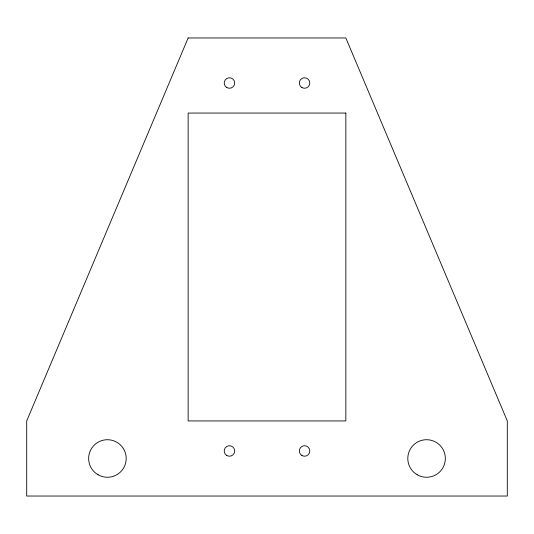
<?xml version="1.0" encoding="UTF-8"?>
<svg xmlns="http://www.w3.org/2000/svg" width="534" height="534" viewBox="0 0 534 534"><rect width="100%" height="100%" fill="white"/><g stroke="black" fill="none" stroke-linecap="round" stroke-linejoin="round"><path stroke-width="0.8" d="M188.148 37.967L26.7 420.939L26.7 496.033L507.3 496.033L507.3 420.939L345.845 37.967L188.148 37.967M345.845 113.061L188.148 113.061L188.148 420.939L345.845 420.939L345.845 113.061M301.917 87.569A5.26 5.26 0 0 0 309.8 83.024A5.26 5.26 0 0 0 301.917 78.471A5.26 5.26 0 0 0 301.917 87.569M226.823 87.569A5.26 5.26 0 0 0 234.706 83.024A5.26 5.26 0 0 0 226.823 78.471A5.26 5.26 0 0 0 226.823 87.569M226.823 455.529A5.26 5.26 0 0 0 234.706 450.976A5.26 5.26 0 0 0 226.823 446.431A5.26 5.26 0 0 0 226.823 455.529M301.917 455.529A5.26 5.26 0 0 0 309.8 450.976A5.26 5.26 0 0 0 301.917 446.431A5.26 5.26 0 0 0 301.917 455.529M98.036 474.746A18.77 18.77 0 0 0 126.198 458.492A18.77 18.77 0 0 0 98.036 442.232A18.77 18.77 0 0 0 98.036 474.746M417.188 474.746A18.77 18.77 0 0 0 445.349 458.492A18.77 18.77 0 0 0 417.188 442.232A18.77 18.77 0 0 0 417.188 474.746"/></g></svg>
